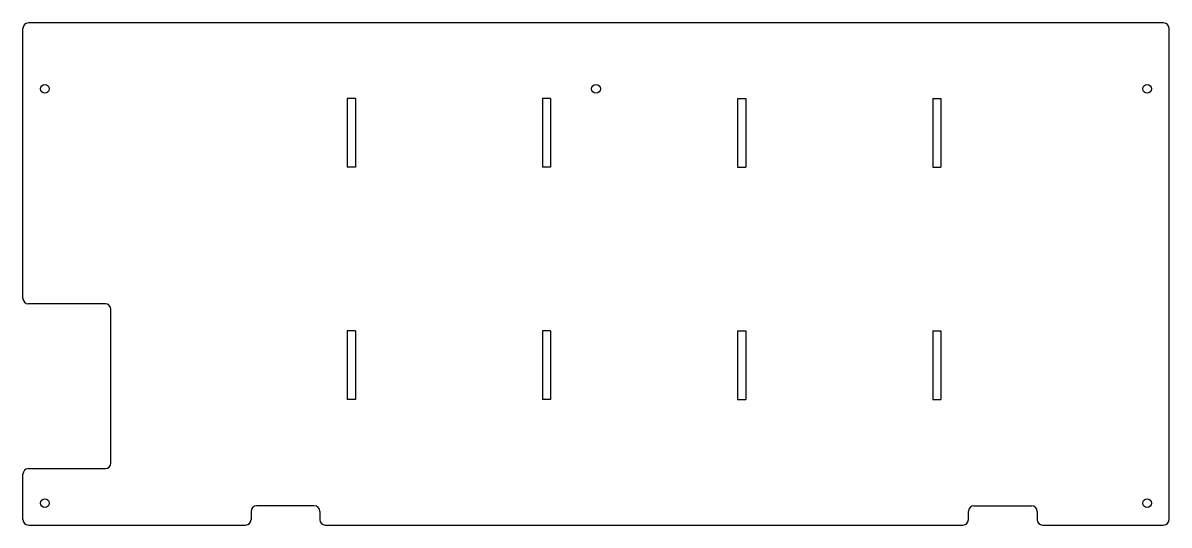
# Model space of a CAD drawing. Header units: millimetres. Extents: x -226 to 191, y 154 to 337.
import ezdxf

# ---------------------------------------------------------------- set-up
doc = ezdxf.new("R2010")
doc.units = ezdxf.units.MM

msp = doc.modelspace()

# ---------------------------------------------------------------- linework, layer by layer
at = {"color": 7, "linetype": 'Continuous', "lineweight": 25}
for p, q in [((-226, 236.38), (-226, 334.66)), ((189, 336.66), (-224, 336.66)), ((191, 155.83), (191, 334.66)), ((-108, 309.16), (-108, 284.16)), ((-105, 309.16), (-108, 309.16)), ((-105, 309.16), (-105, 284.16)), ((-37, 309.16), (-37, 284.16)), ((-34, 309.16), (-37, 309.16)), ((-34, 309.16), (-34, 284.16)), ((34, 309.16), (34, 284.16)), ((34, 309.16), (37, 309.16)), ((37, 309.16), (37, 284.16)), ((105, 309.16), (105, 284.16)), ((105, 309.16), (108, 309.16)), ((108, 309.16), (108, 284.16)), ((-105, 284.16), (-108, 284.16)), ((-34, 284.16), (-37, 284.16)), ((34, 284.16), (37, 284.16)), ((105, 284.16), (108, 284.16)), ((-196, 234.38), (-224, 234.38)), ((-194, 176.38), (-194, 232.38)), ((-108, 224.61), (-108, 199.61)), ((-105, 224.61), (-108, 224.61)), ((-105, 224.61), (-105, 199.61)), ((-37, 224.61), (-37, 199.61)), ((-34, 224.61), (-37, 224.61)), ((-34, 224.61), (-34, 199.61)), ((34, 224.61), (34, 199.61)), ((34, 224.61), (37, 224.61)), ((37, 224.61), (37, 199.61)), ((105, 224.61), (105, 199.61)), ((105, 224.61), (108, 224.61)), ((108, 224.61), (108, 199.61)), ((-105, 199.61), (-108, 199.61)), ((-34, 199.61), (-37, 199.61)), ((34, 199.61), (37, 199.61)), ((105, 199.61), (108, 199.61)), ((-226, 155.83), (-226, 172.38)), ((-224, 174.38), (-196, 174.38)), ((-143, 158.83), (-143, 155.83)), ((-120, 160.83), (-141, 160.83)), ((-118, 158.83), (-118, 155.83)), ((118, 155.83), (118, 158.83)), ((120, 160.83), (141, 160.83)), ((143, 158.83), (143, 155.83)), ((-224, 153.83), (-145, 153.83)), ((-116, 153.83), (116, 153.83)), ((145, 153.83), (189, 153.83))]:
    msp.add_line(p, q, dxfattribs=at)
for centre in [(-218, 312.66), (-17.5, 312.66), (183, 312.66), (-218, 161.83), (183, 161.83)]:
    msp.add_circle(centre, 1.6, dxfattribs=at)
for centre, start, end in [((-224, 334.66), 90, 180), ((189, 334.66), 0, 90), ((-224, 236.38), 180, 270), ((-196, 232.38), 0, 90), ((-196, 176.38), 270, 0), ((-224, 172.38), 90, 180), ((-141, 158.83), 90, 180), ((-120, 158.83), 0, 90), ((120, 158.83), 90, 180), ((141, 158.83), 0, 90), ((-224, 155.83), 180, 270), ((-145, 155.83), 270, 0), ((-116, 155.83), 180, 270), ((116, 155.83), 270, 0), ((145, 155.83), 180, 270), ((189, 155.83), 270, 0)]:
    msp.add_arc(centre, 2, start, end, dxfattribs=at)

doc.saveas('drawing.dxf')
